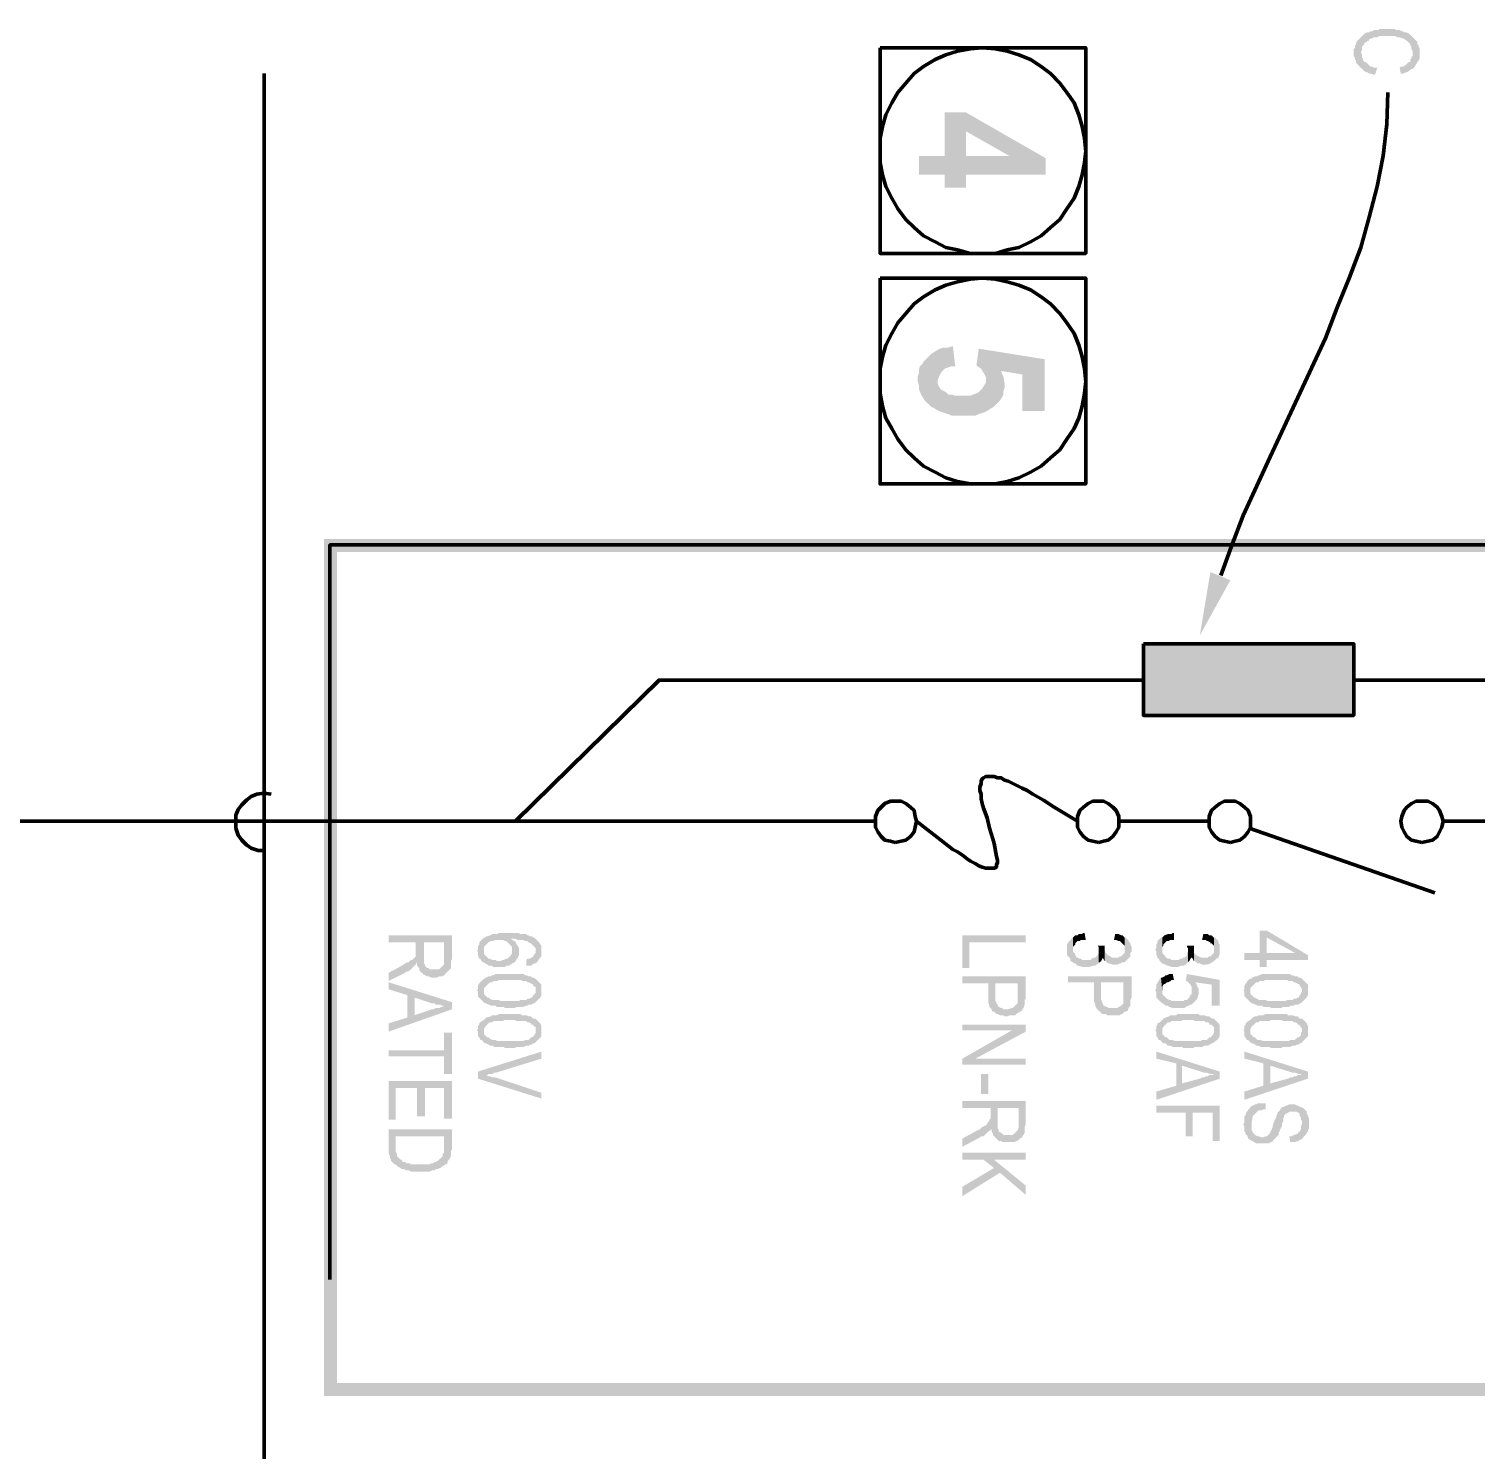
# Model space of a CAD drawing. Header units: inches. Extents: x -186 to 186, y -282 to 282.
# Drawn here: x -3.85 to 41.74, y -74.37 to -29.59 of the extents above; entities that cross this region are included whole.
import ezdxf

# ---------------------------------------------------------------- set-up
doc = ezdxf.new("R2010")
doc.units = ezdxf.units.IN
doc.header["$MEASUREMENT"] = 0
doc.layers.add('H', color=7, linetype='CONTINUOUS', lineweight=100)
doc.layers.add('P', color=250, linetype='CONTINUOUS', lineweight=100)

msp = doc.modelspace()

# ---------------------------------------------------------------- hatches: boundary and pattern name
at = {"layer": 'H', "linetype": 'Continuous'}
for points in [[(39.741, -29.852), (39.704, -29.815), (39.667, -29.778), (39.63, -29.741), (39.556, -29.704), (39.519, -29.704), (39.481, -29.704), (39.444, -29.667), (39.407, -29.667), (39.333, -29.63), (39.296, -29.63), (39.222, -29.63), (39.185, -29.593), (39.148, -29.593), (39.074, -29.593), (38.852, -29.593), (38.778, -29.593), (38.704, -29.593), (38.667, -29.63), (38.63, -29.63), (38.556, -29.63), (38.519, -29.63), (38.481, -29.667), (38.407, -29.667), (38.37, -29.704), (38.296, -29.704), (38.222, -29.741), (38.185, -29.778), (38.148, -29.815), (38.111, -29.852), (38.074, -29.889), (38.037, -29.926), (38, -29.963), (37.963, -30.037), (37.963, -30.074), (37.926, -30.111), (37.926, -30.185), (37.889, -30.222), (37.889, -30.296), (37.889, -30.333), (37.889, -30.37), (37.889, -30.444), (37.926, -30.519), (37.926, -30.556), (37.963, -30.593), (37.963, -30.667), (38, -30.704), (38.037, -30.741), (38.074, -30.778), (38.074, -30.815), (38.111, -30.815), (38.111, -30.333), (38.148, -30.259), (38.148, -30.222), (38.148, -30.148), (38.185, -30.111), (38.222, -30.074), (38.222, -30.037), (38.296, -30), (38.333, -29.963), (38.37, -29.963), (38.37, -29.926), (38.444, -29.889), (38.481, -29.889), (38.519, -29.852), (38.556, -29.852), (38.63, -29.852), (38.704, -29.815), (38.741, -29.815), (38.815, -29.815), (39.074, -29.815), (39.148, -29.815), (39.185, -29.815), (39.259, -29.852), (39.296, -29.852), (39.333, -29.852), (39.407, -29.889), (39.444, -29.889), (39.556, -29.963), (39.593, -30), (39.63, -30.037), (39.667, -30.074), (39.667, -30.111), (39.704, -30.148), (39.704, -30.185), (39.704, -30.222), (39.741, -30.296), (39.741, -30.37)], [(39.963, -30.37), (39.963, -30.296), (39.963, -30.222), (39.926, -30.111), (39.889, -30.074), (39.889, -30), (39.852, -29.963), (39.815, -29.926), (39.778, -29.889), (39.741, -29.852), (39.741, -30.37), (39.741, -30.444), (39.704, -30.481), (39.704, -30.519), (39.667, -30.556), (39.667, -30.63), (39.63, -30.63), (39.593, -30.667), (39.556, -30.704), (39.444, -30.778), (39.37, -30.778), (39.333, -30.815), (39.37, -31), (39.444, -31), (39.519, -30.963), (39.556, -30.963), (39.667, -30.889), (39.704, -30.852), (39.741, -30.852), (39.778, -30.815), (39.815, -30.778), (39.852, -30.704), (39.889, -30.667), (39.889, -30.63), (39.926, -30.593), (39.963, -30.519), (39.963, -30.481), (39.963, -30.444)], [(38.63, -30.815), (38.593, -30.815), (38.519, -30.815), (38.481, -30.778), (38.407, -30.778), (38.37, -30.741), (38.333, -30.704), (38.296, -30.667), (38.259, -30.63), (38.222, -30.63), (38.185, -30.593), (38.185, -30.556), (38.148, -30.481), (38.148, -30.444), (38.148, -30.407), (38.111, -30.333), (38.111, -30.815), (38.148, -30.852), (38.185, -30.889), (38.222, -30.926), (38.296, -30.963), (38.333, -30.963), (38.37, -31), (38.444, -31), (38.519, -31.037), (38.556, -31.037)], [(28.185, -34.185), (28.185, -33.667), (25.667, -32.222), (25, -32.222), (25, -33.593), (24.185, -33.593), (24.185, -34.185), (25, -34.185), (25, -34.593), (25.667, -34.593), (25.667, -32.815), (27.037, -33.593)], [(28.185, -34.185), (27.037, -33.593), (25.667, -33.593), (25.667, -32.815), (25.667, -34.185)], [(25.333, -40.222), (25.259, -39.593), (25.222, -39.593), (25.111, -39.63), (24.963, -39.63), (24.852, -39.667), (24.778, -39.704), (24.778, -40.667), (24.815, -40.556), (24.852, -40.481), (24.926, -40.37), (25, -40.296), (25.111, -40.259), (25.222, -40.222)], [(26.333, -41.63), (26.296, -40.667), (26.296, -40.741), (26.222, -40.852), (26.185, -40.926), (26.111, -41), (26.074, -41.037), (26, -41.074), (25.889, -41.111), (25.815, -41.148), (25.667, -41.148), (25.481, -41.148), (25.333, -41.148), (25.222, -41.111), (25.111, -41.111), (25.037, -41.037), (24.963, -41), (24.889, -40.963), (24.815, -40.852), (24.778, -40.778), (24.778, -40.667), (24.778, -39.704), (24.667, -39.778), (24.593, -39.815), (24.519, -39.889), (24.444, -39.963), (24.407, -40), (24.333, -40.074), (24.296, -40.148), (24.222, -40.222), (24.185, -40.333), (24.185, -40.444), (24.148, -40.556), (24.148, -40.704), (24.185, -40.815), (24.185, -40.926), (24.222, -41.037), (24.259, -41.111), (24.296, -41.185), (24.37, -41.296), (24.444, -41.37), (24.519, -41.444), (24.593, -41.519), (24.63, -41.519), (24.741, -41.593), (24.815, -41.63), (24.926, -41.667), (25.037, -41.704), (25.148, -41.741), (25.222, -41.778), (25.333, -41.778), (25.444, -41.778), (25.704, -41.778), (25.815, -41.778), (25.963, -41.778), (26.037, -41.741), (26.148, -41.704), (26.259, -41.667)], [(28.148, -41.63), (28.148, -40), (26.074, -39.667), (26, -40.185), (26.037, -40.222), (26.148, -40.296), (26.185, -40.37), (26.259, -40.481), (26.296, -40.556), (26.296, -40.667), (26.333, -41.63), (26.444, -41.556), (26.519, -41.519), (26.593, -41.444), (26.667, -41.37), (26.741, -41.296), (26.778, -40.37), (27.444, -40.481), (27.444, -41.63)], [(26.889, -40.815), (26.889, -40.778), (26.852, -40.556), (26.815, -40.481), (26.778, -40.37), (26.741, -41.296), (26.815, -41.185), (26.852, -41.111), (26.852, -41), (26.889, -40.889)], [(5.444, -72.667), (5.852, -72.259), (5.444, -45.667)], [(5.852, -72.259), (5.444, -45.667), (5.852, -46.074)], [(5.444, -45.667), (5.852, -46.074), (53.407, -45.667)], [(5.852, -46.074), (53.407, -45.667), (53, -46.074)], [(34, -46.963), (33.037, -48.704), (33.37, -46.704)], [(37.889, -48.963), (31.259, -48.963), (31.259, -51.222)], [(37.889, -48.963), (37.889, -51.222), (31.259, -51.222)], [(9.481, -58.889), (9.481, -58.148), (7.481, -58.148), (7.481, -58.37), (8.333, -58.37), (8.333, -58.63), (8.37, -59), (8.37, -59.037), (8.37, -59.074), (8.407, -59.148), (8.444, -59.185), (8.444, -59.222), (8.481, -59.296), (8.519, -59.333), (8.556, -59.333), (8.556, -59.37), (8.593, -58.37), (9.222, -58.37), (9.222, -58.889), (9.259, -59.37), (9.296, -59.333), (9.333, -59.296), (9.37, -59.259), (9.407, -59.222), (9.444, -59.185), (9.444, -59.148), (9.444, -59.074), (9.444, -58.963)], [(11.37, -59.037), (11.37, -58.63), (11.37, -58.667), (11.37, -58.704), (11.333, -58.778), (11.296, -58.815), (11.259, -58.852), (11.222, -58.889), (11.185, -58.889), (11.111, -58.926), (11.074, -58.926), (11, -58.963), (10.889, -58.963), (10.852, -58.926), (10.778, -58.926), (10.741, -58.926), (10.667, -58.889), (10.63, -58.889), (10.556, -58.815), (10.519, -58.778), (10.481, -58.741), (10.481, -58.704), (10.481, -58.63), (10.444, -58.259), (10.407, -58.296), (10.37, -58.333), (10.333, -58.37), (10.333, -58.444), (10.296, -58.481), (10.296, -58.519), (10.296, -58.593), (10.259, -58.63), (10.296, -58.667), (10.296, -58.741), (10.296, -58.778), (10.333, -58.889), (10.37, -58.889), (10.407, -58.963), (10.444, -59), (10.481, -59), (10.519, -59.037), (10.593, -59.074), (10.63, -59.111), (10.741, -59.111), (10.778, -59.148), (10.852, -59.148), (11.111, -59.148), (11.148, -59.148), (11.185, -59.111), (11.259, -59.111), (11.296, -59.074), (11.333, -59.074)], [(11.593, -58.667), (11.593, -58.593), (11.593, -58.556), (11.519, -58.444), (11.481, -58.37), (11.444, -58.333), (11.37, -58.296), (11.333, -58.259), (11.333, -58.074), (11.111, -58.074), (11.037, -58.074), (10.963, -58.074), (10.889, -58.111), (10.852, -58.111), (10.778, -58.111), (10.741, -58.111), (10.704, -58.148), (10.667, -58.148), (10.593, -58.185), (10.556, -58.185), (10.519, -58.222), (10.481, -58.222), (10.444, -58.259), (10.481, -58.63), (10.481, -58.556), (10.481, -58.519), (10.519, -58.481), (10.593, -58.407), (10.63, -58.37), (10.704, -58.333), (10.778, -58.333), (10.815, -58.296), (10.889, -58.296), (10.963, -58.296), (11.037, -58.296), (11.074, -58.296), (11.148, -58.333), (11.185, -58.333), (11.222, -58.37), (11.259, -58.407), (11.333, -58.481), (11.37, -58.519), (11.37, -58.63), (11.37, -59.037), (11.444, -59), (11.481, -58.963), (11.519, -58.889), (11.556, -58.852), (11.556, -58.815), (11.593, -58.778), (11.593, -58.704)], [(12.111, -58.259), (12.074, -58.222), (12.037, -58.222), (12, -58.185), (11.963, -58.185), (11.926, -58.185), (11.889, -58.148), (11.852, -58.148), (11.815, -58.111), (11.741, -58.111), (11.704, -58.111), (11.63, -58.111), (11.556, -58.074), (11.444, -58.074), (11.37, -58.074), (11.333, -58.074), (11.333, -58.259), (11.481, -58.259), (11.556, -58.296), (11.63, -58.296), (11.667, -58.296), (11.704, -58.296), (11.778, -58.333), (11.815, -58.333), (11.852, -58.333), (11.889, -58.37), (11.963, -58.407), (12, -58.444), (12.037, -58.481), (12.074, -58.519), (12.111, -58.556), (12.111, -58.593), (12.111, -58.63)], [(12.296, -58.667), (12.296, -58.556), (12.296, -58.519), (12.296, -58.481), (12.259, -58.444), (12.222, -58.37), (12.185, -58.333), (12.148, -58.296), (12.111, -58.259), (12.111, -58.63), (12.111, -58.704), (12.074, -58.741), (12.037, -58.815), (12, -58.852), (11.963, -58.852), (11.926, -58.889), (11.852, -58.889), (11.815, -58.926), (11.815, -59.111), (11.852, -59.111), (11.889, -59.111), (11.963, -59.111), (12, -59.074), (12.074, -59.037), (12.111, -59.037), (12.148, -59), (12.185, -58.963), (12.222, -58.889), (12.259, -58.852), (12.296, -58.815), (12.296, -58.704)], [(27.556, -58.37), (27.556, -58.148), (25.556, -58.148), (25.556, -59.185), (25.778, -59.185), (25.778, -58.37)], [(29.852, -59), (29.852, -58.63), (29.852, -58.667), (29.852, -58.704), (29.815, -58.778), (29.778, -58.815), (29.741, -58.852), (29.704, -58.852), (29.63, -58.889), (29.593, -58.926), (29.519, -58.926), (29.407, -58.926), (29.333, -58.926), (29.296, -58.889), (29.259, -58.889), (29.185, -58.852), (29.148, -58.852), (29.148, -58.815), (29.111, -58.778), (29.111, -58.741), (29.074, -58.704), (29.037, -58.667), (29.037, -58.593), (29.037, -58.222), (29, -58.222), (29, -58.259), (28.963, -58.296), (28.926, -58.333), (28.889, -58.37), (28.852, -58.444), (28.852, -58.481), (28.852, -58.556), (28.852, -58.593), (28.852, -58.667), (28.852, -58.704), (28.852, -58.778), (28.889, -58.815), (28.926, -58.852), (28.963, -58.889), (28.963, -58.963), (29.037, -59), (29.074, -59.037), (29.111, -59.037), (29.148, -59.074), (29.185, -59.111), (29.222, -59.111), (29.333, -59.148), (29.556, -59.148), (29.667, -59.111), (29.704, -59.111), (29.741, -59.111), (29.778, -59.074), (29.852, -59.037)], [(29.444, -58.296), (29.407, -58.074), (29.37, -58.074), (29.333, -58.111), (29.296, -58.111), (29.222, -58.111), (29.185, -58.148), (29.111, -58.148), (29.074, -58.185), (29.037, -58.222), (29.037, -58.593), (29.037, -58.519), (29.074, -58.481), (29.111, -58.444), (29.111, -58.407), (29.148, -58.37), (29.185, -58.333), (29.259, -58.333), (29.296, -58.296), (29.37, -58.296)], [(30.889, -58.593), (30.889, -58.519), (30.852, -58.444), (30.852, -58.407), (30.815, -58.37), (30.778, -58.296), (30.741, -58.259), (30.704, -58.222), (30.667, -58.222), (30.667, -58.667), (30.667, -58.704), (30.63, -58.741), (30.593, -58.778), (30.556, -58.815), (30.519, -58.815), (30.481, -58.852), (30.444, -58.852), (30.37, -58.852), (30.333, -58.852), (30.259, -58.852), (30.222, -58.815), (30.148, -58.778), (30.111, -58.741), (30.074, -58.704), (30.037, -58.593), (30.037, -58.519), (30.037, -58.963), (30.074, -58.963), (30.111, -59), (30.148, -59.037), (30.185, -59.037), (30.296, -59.074), (30.444, -59.074), (30.519, -59.037), (30.556, -59.037), (30.593, -59), (30.667, -59), (30.704, -58.963), (30.741, -58.926), (30.778, -58.889), (30.815, -58.852), (30.852, -58.815), (30.852, -58.741), (30.852, -58.704), (30.889, -58.667)], [(30.667, -58.222), (30.593, -58.148), (30.556, -58.148), (30.481, -58.111), (30.444, -58.111), (30.37, -58.111), (30.333, -58.296), (30.407, -58.296), (30.481, -58.333), (30.519, -58.333), (30.556, -58.37), (30.593, -58.407), (30.63, -58.444), (30.667, -58.481), (30.667, -58.556), (30.667, -58.593)], [(32.667, -59), (32.667, -58.63), (32.667, -58.667), (32.63, -58.704), (32.63, -58.778), (32.593, -58.815), (32.556, -58.852), (32.519, -58.852), (32.481, -58.889), (32.444, -58.889), (32.37, -58.926), (32.333, -58.926), (32.222, -58.926), (32.148, -58.926), (32.111, -58.889), (32.037, -58.889), (32, -58.852), (31.963, -58.852), (31.963, -58.815), (31.926, -58.778), (31.889, -58.741), (31.852, -58.704), (31.852, -58.667), (31.852, -58.593), (31.852, -58.222), (31.815, -58.222), (31.741, -58.296), (31.704, -58.333), (31.704, -58.37), (31.667, -58.444), (31.667, -58.481), (31.667, -58.556), (31.63, -58.593), (31.667, -58.667), (31.667, -58.704), (31.667, -58.778), (31.704, -58.815), (31.704, -58.852), (31.741, -58.889), (31.778, -58.963), (31.815, -59), (31.852, -59.037), (31.963, -59.074), (32, -59.111), (32.037, -59.111), (32.148, -59.148), (32.333, -59.148), (32.444, -59.111), (32.519, -59.111), (32.593, -59.074), (32.63, -59.037)], [(32.222, -58.296), (32.222, -58.074), (32.185, -58.074), (32.148, -58.111), (32.074, -58.111), (32.037, -58.111), (31.926, -58.148), (31.852, -58.222), (31.852, -58.593), (31.852, -58.519), (31.889, -58.481), (31.889, -58.444), (31.926, -58.407), (31.963, -58.37), (32, -58.333), (32.037, -58.333), (32.111, -58.296), (32.185, -58.296)], [(33.667, -58.593), (33.667, -58.519), (33.667, -58.444), (33.63, -58.407), (33.63, -58.37), (33.593, -58.296), (33.556, -58.259), (33.519, -58.222), (33.481, -58.222), (33.481, -58.667), (33.481, -58.704), (33.444, -58.741), (33.407, -58.778), (33.37, -58.815), (33.333, -58.815), (33.296, -58.852), (33.222, -58.852), (33.185, -58.852), (33.111, -58.852), (33.074, -58.852), (33, -58.815), (32.926, -58.778), (32.889, -58.741), (32.852, -58.704), (32.852, -58.593), (32.852, -58.519), (32.852, -58.963), (32.889, -58.963), (32.926, -59), (32.963, -59.037), (33, -59.037), (33.037, -59.037), (33.111, -59.074), (33.259, -59.074), (33.37, -59.037), (33.407, -59), (33.444, -59), (33.481, -58.963), (33.519, -58.926), (33.556, -58.889), (33.63, -58.852), (33.63, -58.815), (33.667, -58.741), (33.667, -58.704), (33.667, -58.667)], [(33.481, -58.222), (33.444, -58.185), (33.407, -58.148), (33.333, -58.148), (33.296, -58.111), (33.148, -58.111), (33.111, -58.296), (33.148, -58.296), (33.222, -58.296), (33.259, -58.333), (33.296, -58.333), (33.37, -58.37), (33.37, -58.407), (33.407, -58.407), (33.444, -58.444), (33.481, -58.481), (33.481, -58.556), (33.481, -58.593)], [(36.444, -58.926), (36.444, -58.778), (35.148, -58), (34.926, -58), (34.926, -58.704), (34.444, -58.704), (34.444, -58.926), (34.926, -58.926), (34.926, -59.148), (35.148, -59.148), (35.148, -58.222), (36.037, -58.704)], [(36.444, -58.926), (36.037, -58.704), (35.148, -58.704), (35.148, -58.222), (35.148, -58.926)], [(8.37, -59), (8.333, -58.63), (8.333, -58.704), (8.333, -58.778), (8.333, -58.815), (8.296, -58.852), (8.259, -58.889), (8.222, -58.926), (8.185, -58.926), (8.148, -58.963), (8.111, -59), (8.074, -59), (8, -59.037), (7.889, -59.111), (7.481, -59.333), (7.481, -59.593), (8, -59.333), (8.037, -59.296), (8.074, -59.296), (8.148, -59.259), (8.185, -59.222), (8.222, -59.185), (8.259, -59.148), (8.333, -59.074)], [(9.259, -59.37), (9.222, -58.889), (9.222, -58.963), (9.222, -59.074), (9.185, -59.111), (9.148, -59.148), (9.111, -59.185), (9.074, -59.222), (9.037, -59.222), (8.963, -59.222), (8.815, -59.222), (8.778, -59.222), (8.741, -59.185), (8.704, -59.185), (8.667, -59.148), (8.63, -59.111), (8.63, -59.074), (8.593, -59.037), (8.593, -58.963), (8.593, -58.37), (8.556, -59.37), (8.63, -59.407), (8.704, -59.444), (8.741, -59.444), (8.815, -59.481), (9, -59.481), (9.074, -59.444), (9.111, -59.444), (9.185, -59.444), (9.222, -59.407)], [(30.037, -58.481), (29.815, -58.481), (29.852, -58.519), (29.852, -58.556), (29.852, -58.63), (29.852, -59), (29.889, -59), (29.926, -58.963), (29.963, -58.889), (29.963, -58.852), (30, -58.889), (30.037, -58.963), (30.037, -58.519)], [(32.852, -58.481), (32.63, -58.481), (32.63, -58.519), (32.667, -58.556), (32.667, -58.63), (32.667, -59), (32.704, -58.963), (32.741, -58.889), (32.778, -58.852), (32.815, -58.889), (32.852, -58.963), (32.852, -58.519)], [(9.481, -60.481), (9.481, -60.259), (7.481, -59.63), (7.481, -59.852), (8.074, -60.037), (8.074, -60.741), (8.296, -60.111), (8.852, -60.296), (8.926, -60.296), (8.963, -60.333), (9.037, -60.333), (9.111, -60.333), (9.148, -60.37), (9.185, -60.37), (9.259, -60.37)], [(12.111, -60.259), (12.111, -59.889), (12.111, -59.926), (12.111, -59.963), (12.074, -60), (12.037, -60.037), (12, -60.111), (11.963, -60.111), (11.926, -60.148), (11.889, -60.148), (11.852, -60.148), (11.815, -60.185), (11.741, -60.185), (11.704, -60.185), (11.63, -60.185), (11.593, -60.222), (11, -60.222), (10.963, -60.185), (10.889, -60.185), (10.852, -60.185), (10.778, -60.185), (10.741, -60.185), (10.667, -60.148), (10.63, -60.111), (10.593, -60.111), (10.556, -60.074), (10.519, -60.037), (10.481, -60), (10.481, -59.963), (10.481, -59.889), (10.481, -59.519), (10.444, -59.556), (10.37, -59.63), (10.333, -59.667), (10.296, -59.741), (10.296, -59.778), (10.296, -59.852), (10.259, -59.889), (10.296, -59.926), (10.296, -59.963), (10.296, -60.037), (10.296, -60.074), (10.333, -60.111), (10.37, -60.148), (10.407, -60.185), (10.444, -60.222), (10.481, -60.259), (10.519, -60.296), (10.556, -60.296), (10.63, -60.333), (10.667, -60.333), (10.704, -60.37), (10.741, -60.37), (10.815, -60.37), (10.852, -60.37), (10.889, -60.407), (10.963, -60.407), (11.111, -60.407), (11.148, -60.444), (11.444, -60.444), (11.519, -60.407), (11.556, -60.407), (11.63, -60.407), (11.704, -60.407), (11.815, -60.37), (11.852, -60.37), (11.889, -60.333), (11.963, -60.333), (12, -60.333), (12.037, -60.296), (12.074, -60.296)], [(12.296, -59.889), (12.296, -59.815), (12.296, -59.778), (12.296, -59.704), (12.259, -59.667), (12.222, -59.63), (12.185, -59.593), (12.148, -59.556), (12.111, -59.519), (12.037, -59.481), (12, -59.481), (11.963, -59.444), (11.926, -59.444), (11.889, -59.444), (11.815, -59.407), (11.778, -59.407), (11.741, -59.37), (11.667, -59.37), (11.63, -59.37), (11.556, -59.37), (11.481, -59.37), (11.111, -59.37), (11.037, -59.37), (10.963, -59.37), (10.889, -59.37), (10.852, -59.37), (10.778, -59.407), (10.741, -59.407), (10.704, -59.444), (10.63, -59.444), (10.556, -59.481), (10.519, -59.481), (10.519, -59.519), (10.481, -59.519), (10.481, -59.889), (10.481, -59.852), (10.481, -59.815), (10.519, -59.778), (10.556, -59.741), (10.593, -59.704), (10.63, -59.667), (10.667, -59.63), (10.704, -59.63), (10.741, -59.63), (10.778, -59.593), (10.852, -59.593), (10.889, -59.593), (10.963, -59.556), (11.074, -59.556), (11.148, -59.556), (11.444, -59.556), (11.519, -59.556), (11.63, -59.556), (11.704, -59.593), (11.741, -59.593), (11.815, -59.593), (11.852, -59.63), (11.889, -59.63), (11.963, -59.667), (12.037, -59.704), (12.037, -59.741), (12.111, -59.778), (12.111, -59.852), (12.111, -59.889), (12.111, -60.259), (12.148, -60.222), (12.185, -60.185), (12.222, -60.148), (12.259, -60.111), (12.296, -60.037), (12.296, -59.963)], [(27.556, -60.037), (27.556, -59.444), (25.556, -59.444), (25.556, -59.667), (26.37, -59.667), (26.37, -60.185), (26.37, -60.259), (26.407, -60.37), (26.407, -60.407), (26.444, -60.444), (26.481, -60.481), (26.481, -60.519), (26.519, -60.556), (26.556, -60.556), (26.593, -60.593), (26.593, -59.667), (27.296, -59.667), (27.296, -60.593), (27.333, -60.593), (27.37, -60.556), (27.444, -60.519), (27.444, -60.481), (27.481, -60.444), (27.519, -60.333), (27.519, -60.296), (27.519, -60.259), (27.519, -60.185), (27.556, -60.148)], [(27.296, -60.593), (27.296, -60.074), (27.296, -60.185), (27.296, -60.222), (27.296, -60.296), (27.259, -60.333), (27.222, -60.37), (27.148, -60.444), (27.111, -60.444), (27, -60.481), (26.852, -60.481), (26.815, -60.444), (26.778, -60.444), (26.704, -60.407), (26.667, -60.37), (26.667, -60.333), (26.63, -60.296), (26.63, -60.259), (26.593, -60.222), (26.593, -60.148), (26.593, -60.074), (26.593, -59.667), (26.593, -60.593), (26.63, -60.63), (26.667, -60.63), (26.741, -60.667), (26.778, -60.667), (26.852, -60.667), (26.889, -60.704), (27, -60.704), (27.037, -60.667), (27.111, -60.667), (27.185, -60.667), (27.222, -60.667), (27.259, -60.63)], [(30.889, -60.037), (30.889, -59.444), (28.889, -59.444), (28.889, -59.63), (29.704, -59.63), (29.704, -60.185), (29.704, -60.222), (29.741, -60.333), (29.741, -60.37), (29.778, -60.444), (29.815, -60.481), (29.815, -60.519), (29.852, -60.519), (29.889, -60.556), (29.926, -60.593), (29.926, -59.63), (30.63, -59.63), (30.63, -60.593), (30.667, -60.556), (30.704, -60.556), (30.778, -60.519), (30.778, -60.481), (30.815, -60.407), (30.852, -60.37), (30.852, -60.333), (30.852, -60.296), (30.852, -60.222), (30.852, -60.185), (30.889, -60.111)], [(30.63, -60.593), (30.63, -60.074), (30.63, -60.148), (30.63, -60.222), (30.63, -60.259), (30.63, -60.296), (30.593, -60.333), (30.556, -60.37), (30.481, -60.407), (30.444, -60.444), (30.407, -60.444), (30.333, -60.444), (30.185, -60.444), (30.148, -60.444), (30.111, -60.407), (30, -60.37), (30, -60.333), (29.963, -60.296), (29.963, -60.259), (29.926, -60.185), (29.926, -60.148), (29.926, -60.074), (29.926, -59.63), (29.926, -60.593), (29.963, -60.63), (30, -60.63), (30.074, -60.63), (30.111, -60.667), (30.185, -60.667), (30.222, -60.667), (30.333, -60.667), (30.37, -60.667), (30.444, -60.667), (30.519, -60.667), (30.556, -60.63), (30.593, -60.63)], [(32.778, -60.333), (32.778, -59.889), (32.778, -59.963), (32.778, -60), (32.741, -60.037), (32.704, -60.111), (32.667, -60.148), (32.63, -60.185), (32.556, -60.185), (32.519, -60.222), (32.481, -60.222), (32.222, -60.222), (32.148, -60.222), (32.111, -60.185), (32.074, -60.185), (32, -60.148), (31.963, -60.111), (31.926, -60.074), (31.852, -60), (31.852, -59.926), (31.852, -59.889), (31.815, -59.481), (31.778, -59.519), (31.741, -59.593), (31.704, -59.63), (31.704, -59.667), (31.667, -59.704), (31.667, -59.778), (31.667, -59.815), (31.63, -59.889), (31.667, -59.926), (31.667, -60), (31.667, -60.111), (31.741, -60.185), (31.778, -60.222), (31.815, -60.259), (31.852, -60.296), (31.889, -60.296), (31.926, -60.333), (31.963, -60.37), (32.037, -60.37), (32.074, -60.407), (32.185, -60.444), (32.222, -60.444), (32.444, -60.444), (32.481, -60.444), (32.556, -60.444), (32.593, -60.407), (32.667, -60.37), (32.704, -60.37), (32.741, -60.333)], [(32.222, -59.556), (32.185, -59.37), (32.111, -59.37), (32.074, -59.37), (32, -59.407), (31.963, -59.407), (31.926, -59.444), (31.852, -59.481), (31.815, -59.481), (31.852, -59.889), (31.852, -59.815), (31.852, -59.778), (31.889, -59.704), (31.963, -59.667), (32, -59.63), (32.037, -59.63), (32.111, -59.593), (32.148, -59.556)], [(33.667, -60.37), (33.667, -59.556), (32.63, -59.37), (32.593, -59.593), (32.63, -59.593), (32.667, -59.63), (32.704, -59.667), (32.741, -59.704), (32.778, -59.778), (32.778, -59.815), (32.778, -60.333), (32.815, -60.296), (32.852, -60.259), (32.889, -59.63), (33.407, -59.704), (33.407, -60.37)], [(33, -59.926), (33, -59.852), (33, -59.815), (32.963, -59.778), (32.926, -59.667), (32.889, -59.63), (32.852, -60.259), (32.889, -60.222), (32.926, -60.185), (32.963, -60.148), (32.963, -60.111), (33, -60)], [(36.259, -60.259), (36.259, -59.889), (36.259, -59.926), (36.222, -59.963), (36.222, -60), (36.185, -60.037), (36.148, -60.111), (36.111, -60.111), (36.074, -60.148), (36.037, -60.148), (36, -60.148), (35.963, -60.185), (35.889, -60.185), (35.852, -60.185), (35.778, -60.185), (35.741, -60.222), (35.148, -60.222), (35.111, -60.185), (35.037, -60.185), (35, -60.185), (34.926, -60.185), (34.889, -60.185), (34.852, -60.148), (34.815, -60.148), (34.778, -60.111), (34.741, -60.111), (34.704, -60.074), (34.667, -60.037), (34.63, -60), (34.63, -59.963), (34.63, -59.889), (34.63, -59.519), (34.556, -59.556), (34.519, -59.63), (34.481, -59.667), (34.444, -59.741), (34.444, -59.778), (34.444, -59.852), (34.407, -59.889), (34.444, -59.926), (34.444, -59.963), (34.444, -60.037), (34.444, -60.074), (34.481, -60.111), (34.519, -60.148), (34.556, -60.185), (34.593, -60.222), (34.63, -60.259), (34.667, -60.296), (34.704, -60.296), (34.778, -60.333), (34.815, -60.333), (34.852, -60.37), (34.889, -60.37), (34.963, -60.37), (35, -60.37), (35.037, -60.407), (35.111, -60.407), (35.222, -60.407), (35.296, -60.444), (35.593, -60.444), (35.667, -60.407), (35.704, -60.407), (35.778, -60.407), (35.852, -60.407), (35.889, -60.37), (35.963, -60.37), (36, -60.37), (36.037, -60.333), (36.111, -60.333), (36.148, -60.333), (36.185, -60.296), (36.222, -60.296)], [(36.444, -59.889), (36.444, -59.815), (36.444, -59.778), (36.444, -59.704), (36.407, -59.667), (36.37, -59.63), (36.333, -59.593), (36.296, -59.556), (36.259, -59.519), (36.185, -59.481), (36.148, -59.481), (36.111, -59.444), (36.074, -59.444), (36.037, -59.444), (35.963, -59.407), (35.926, -59.407), (35.889, -59.37), (35.815, -59.37), (35.778, -59.37), (35.704, -59.37), (35.63, -59.37), (35.222, -59.37), (35.185, -59.37), (35.111, -59.37), (35.037, -59.37), (35, -59.37), (34.926, -59.407), (34.889, -59.407), (34.852, -59.444), (34.815, -59.444), (34.778, -59.444), (34.704, -59.481), (34.667, -59.481), (34.667, -59.519), (34.63, -59.519), (34.63, -59.889), (34.63, -59.852), (34.63, -59.815), (34.667, -59.778), (34.704, -59.741), (34.741, -59.704), (34.778, -59.667), (34.815, -59.63), (34.852, -59.63), (34.889, -59.63), (34.926, -59.593), (35, -59.593), (35.037, -59.593), (35.111, -59.556), (35.222, -59.556), (35.296, -59.556), (35.593, -59.556), (35.667, -59.556), (35.778, -59.556), (35.852, -59.593), (35.889, -59.593), (35.963, -59.593), (36, -59.63), (36.037, -59.63), (36.111, -59.667), (36.185, -59.704), (36.185, -59.741), (36.222, -59.778), (36.259, -59.852), (36.259, -59.889), (36.259, -60.259), (36.296, -60.222), (36.333, -60.185), (36.37, -60.148), (36.407, -60.111), (36.444, -60.037), (36.444, -60), (36.444, -59.963)], [(9.481, -60.481), (9.259, -60.37), (9.222, -60.37), (9.185, -60.407), (9.148, -60.407), (9.074, -60.444), (9.037, -60.444), (8.963, -60.444), (8.889, -60.481), (8.852, -60.481), (8.296, -60.667), (8.296, -60.111), (8.074, -60.741), (7.481, -60.926), (7.481, -61.185)], [(12.296, -61.148), (12.296, -61.074), (12.296, -61.037), (12.296, -61), (12.259, -60.926), (12.222, -60.889), (12.185, -60.852), (12.148, -60.815), (12.111, -60.778), (12.037, -60.778), (12, -60.741), (11.963, -60.704), (11.926, -60.704), (11.889, -60.704), (11.815, -60.667), (11.778, -60.667), (11.741, -60.667), (11.667, -60.667), (11.63, -60.63), (11.556, -60.63), (11.481, -60.63), (11.111, -60.63), (11.037, -60.63), (10.963, -60.63), (10.889, -60.667), (10.852, -60.667), (10.778, -60.667), (10.741, -60.667), (10.704, -60.704), (10.556, -60.741), (10.519, -60.778), (10.481, -60.815), (10.481, -61.148), (10.481, -61.111), (10.519, -61.037), (10.556, -61), (10.593, -60.963), (10.63, -60.926), (10.667, -60.889), (10.704, -60.889), (10.741, -60.889), (10.778, -60.852), (10.852, -60.852), (10.889, -60.852), (10.963, -60.852), (11.074, -60.852), (11.148, -60.815), (11.444, -60.815), (11.519, -60.852), (11.63, -60.852), (11.704, -60.852), (11.741, -60.852), (11.815, -60.852), (11.852, -60.889), (11.889, -60.889), (11.963, -60.926), (11.963, -60.963), (12.037, -60.963), (12.037, -61), (12.111, -61.037), (12.111, -61.111), (12.111, -61.148), (12.111, -61.519), (12.148, -61.481), (12.222, -61.407), (12.259, -61.37), (12.296, -61.333), (12.296, -61.222)], [(33.667, -61.148), (33.667, -61.074), (33.667, -61.037), (33.667, -61), (33.63, -60.926), (33.593, -60.889), (33.556, -60.852), (33.519, -60.815), (33.481, -60.778), (33.444, -60.778), (33.37, -60.741), (33.333, -60.704), (33.296, -60.704), (33.259, -60.704), (33.185, -60.667), (33.148, -60.667), (33.111, -60.667), (33.037, -60.667), (33, -60.63), (32.926, -60.63), (32.852, -60.63), (32.481, -60.63), (32.407, -60.63), (32.333, -60.63), (32.296, -60.667), (32.222, -60.667), (32.148, -60.667), (32.111, -60.667), (32.074, -60.704), (31.963, -60.741), (31.889, -60.778), (31.852, -60.815), (31.852, -61.148), (31.852, -61.111), (31.889, -61.037), (31.926, -61), (31.963, -60.963), (32, -60.926), (32.037, -60.889), (32.074, -60.889), (32.111, -60.889), (32.148, -60.852), (32.222, -60.852), (32.259, -60.852), (32.333, -60.852), (32.444, -60.852), (32.519, -60.815), (32.815, -60.815), (32.889, -60.852), (33, -60.852), (33.074, -60.852), (33.111, -60.852), (33.185, -60.852), (33.222, -60.889), (33.259, -60.889), (33.296, -60.889), (33.333, -60.926), (33.333, -60.963), (33.407, -60.963), (33.444, -61), (33.481, -61.037), (33.481, -61.111), (33.481, -61.148), (33.481, -61.519), (33.63, -61.407), (33.63, -61.37), (33.667, -61.333), (33.667, -61.222)], [(36.444, -61.148), (36.444, -61.074), (36.444, -61.037), (36.444, -61), (36.407, -60.926), (36.37, -60.889), (36.333, -60.852), (36.296, -60.815), (36.259, -60.778), (36.185, -60.778), (36.148, -60.741), (36.111, -60.704), (36.074, -60.704), (36.037, -60.704), (35.963, -60.667), (35.926, -60.667), (35.889, -60.667), (35.815, -60.667), (35.778, -60.63), (35.704, -60.63), (35.63, -60.63), (35.222, -60.63), (35.185, -60.63), (35.111, -60.63), (35.037, -60.667), (35, -60.667), (34.926, -60.667), (34.889, -60.667), (34.852, -60.704), (34.815, -60.704), (34.778, -60.704), (34.704, -60.741), (34.667, -60.778), (34.63, -60.815), (34.63, -61.148), (34.63, -61.111), (34.667, -61.037), (34.704, -61), (34.741, -60.963), (34.778, -60.926), (34.815, -60.889), (34.852, -60.889), (34.889, -60.889), (34.926, -60.852), (35, -60.852), (35.037, -60.852), (35.111, -60.852), (35.222, -60.852), (35.296, -60.815), (35.593, -60.815), (35.667, -60.852), (35.778, -60.852), (35.852, -60.852), (35.889, -60.852), (35.963, -60.852), (36, -60.889), (36.037, -60.889), (36.111, -60.926), (36.111, -60.963), (36.185, -60.963), (36.185, -61), (36.222, -61.037), (36.259, -61.111), (36.259, -61.148), (36.259, -61.519), (36.296, -61.481), (36.37, -61.407), (36.407, -61.37), (36.444, -61.333), (36.444, -61.259), (36.444, -61.222)], [(12.111, -61.519), (12.111, -61.148), (12.111, -61.185), (12.111, -61.222), (12.074, -61.296), (12.037, -61.333), (12, -61.37), (11.963, -61.37), (11.926, -61.407), (11.889, -61.444), (11.852, -61.444), (11.815, -61.444), (11.704, -61.481), (11.63, -61.481), (11.593, -61.481), (11, -61.481), (10.963, -61.481), (10.889, -61.481), (10.852, -61.444), (10.778, -61.444), (10.741, -61.444), (10.667, -61.407), (10.63, -61.37), (10.593, -61.37), (10.556, -61.333), (10.519, -61.296), (10.481, -61.259), (10.481, -61.222), (10.481, -61.148), (10.481, -60.815), (10.37, -60.889), (10.333, -60.926), (10.333, -60.963), (10.296, -61), (10.296, -61.037), (10.296, -61.111), (10.259, -61.148), (10.296, -61.185), (10.296, -61.222), (10.296, -61.296), (10.296, -61.333), (10.333, -61.37), (10.37, -61.444), (10.407, -61.444), (10.481, -61.519), (10.519, -61.556), (10.556, -61.556), (10.63, -61.593), (10.667, -61.63), (10.704, -61.63), (10.741, -61.63), (10.815, -61.667), (10.852, -61.667), (10.889, -61.667), (10.963, -61.667), (11.111, -61.667), (11.148, -61.704), (11.444, -61.704), (11.519, -61.667), (11.556, -61.667), (11.63, -61.667), (11.704, -61.667), (11.741, -61.667), (11.815, -61.63), (11.852, -61.63), (11.889, -61.63), (11.963, -61.593), (12, -61.593), (12.037, -61.556), (12.074, -61.556)], [(27.556, -61.185), (27.556, -60.963), (25.556, -60.963), (25.556, -61.148), (27.111, -61.148)], [(33.481, -61.519), (33.481, -61.148), (33.481, -61.185), (33.481, -61.222), (33.444, -61.296), (33.407, -61.333), (33.37, -61.37), (33.333, -61.37), (33.296, -61.407), (33.259, -61.444), (33.222, -61.444), (33.185, -61.444), (33.111, -61.444), (33.074, -61.481), (33, -61.481), (32.963, -61.481), (32.37, -61.481), (32.333, -61.481), (32.259, -61.481), (32.148, -61.444), (32.111, -61.444), (32.074, -61.444), (32.037, -61.407), (32, -61.37), (31.963, -61.37), (31.926, -61.333), (31.889, -61.296), (31.852, -61.259), (31.852, -61.222), (31.852, -61.148), (31.852, -60.815), (31.815, -60.852), (31.778, -60.889), (31.704, -60.926), (31.704, -60.963), (31.667, -61), (31.667, -61.037), (31.667, -61.111), (31.63, -61.148), (31.667, -61.185), (31.667, -61.222), (31.667, -61.296), (31.667, -61.333), (31.704, -61.37), (31.741, -61.444), (31.778, -61.444), (31.815, -61.481), (31.852, -61.519), (31.889, -61.556), (31.963, -61.556), (32, -61.593), (32.037, -61.63), (32.074, -61.63), (32.111, -61.63), (32.185, -61.667), (32.222, -61.667), (32.296, -61.667), (32.333, -61.667), (32.481, -61.667), (32.519, -61.704), (32.815, -61.704), (32.889, -61.667), (32.963, -61.667), (33, -61.667), (33.074, -61.667), (33.111, -61.667), (33.185, -61.63), (33.222, -61.63), (33.296, -61.63), (33.333, -61.593), (33.37, -61.593), (33.407, -61.556), (33.444, -61.556)], [(36.259, -61.519), (36.259, -61.148), (36.259, -61.185), (36.222, -61.222), (36.222, -61.296), (36.185, -61.333), (36.148, -61.37), (36.111, -61.37), (36.074, -61.407), (36.037, -61.444), (36, -61.444), (35.963, -61.444), (35.889, -61.444), (35.852, -61.481), (35.778, -61.481), (35.741, -61.481), (35.148, -61.481), (35.111, -61.481), (35.037, -61.481), (34.926, -61.444), (34.889, -61.444), (34.852, -61.444), (34.815, -61.407), (34.778, -61.37), (34.741, -61.37), (34.704, -61.333), (34.667, -61.296), (34.63, -61.259), (34.63, -61.222), (34.63, -61.148), (34.63, -60.815), (34.519, -60.889), (34.481, -60.926), (34.481, -60.963), (34.444, -61), (34.444, -61.037), (34.444, -61.111), (34.407, -61.148), (34.444, -61.185), (34.444, -61.222), (34.444, -61.296), (34.444, -61.333), (34.481, -61.37), (34.519, -61.444), (34.556, -61.444), (34.593, -61.481), (34.63, -61.519), (34.667, -61.556), (34.704, -61.556), (34.778, -61.593), (34.815, -61.63), (34.852, -61.63), (34.889, -61.63), (34.963, -61.667), (35, -61.667), (35.037, -61.667), (35.111, -61.667), (35.222, -61.667), (35.296, -61.704), (35.593, -61.704), (35.667, -61.667), (35.704, -61.667), (35.778, -61.667), (35.852, -61.667), (35.889, -61.667), (35.963, -61.63), (36, -61.63), (36.037, -61.63), (36.111, -61.593), (36.148, -61.593), (36.185, -61.556), (36.222, -61.556)], [(9.481, -62.519), (9.481, -61.222), (9.222, -61.222), (9.222, -61.778), (7.481, -61.778), (7.481, -61.963), (9.222, -61.963), (9.222, -62.519)], [(27.556, -61.185), (27.111, -61.148), (25.556, -62.037), (25.963, -62.037)], [(12.296, -62.037), (12.296, -61.815), (10.296, -62.444), (10.519, -62.556), (10.593, -62.556), (10.63, -62.519), (10.704, -62.519), (10.741, -62.519), (10.815, -62.481), (10.852, -62.481)], [(33.667, -62.667), (33.667, -62.444), (31.667, -61.815), (31.667, -62.037), (32.296, -62.185), (32.296, -62.889), (32.481, -62.259), (33.074, -62.444), (33.185, -62.481), (33.259, -62.481), (33.37, -62.519), (33.407, -62.519), (33.481, -62.519)], [(36.444, -62.667), (36.444, -62.444), (34.444, -61.815), (34.444, -62.037), (35.037, -62.185), (35.037, -62.889), (35.259, -62.259), (35.852, -62.444), (35.963, -62.481), (36.037, -62.481), (36.148, -62.519), (36.185, -62.519), (36.222, -62.519)], [(12.296, -63.296), (12.296, -63.111), (10.852, -62.63), (10.815, -62.63), (10.741, -62.63), (10.704, -62.593), (10.63, -62.593), (10.556, -62.556), (10.519, -62.556), (10.296, -62.444), (10.296, -62.667)], [(27.556, -62.222), (27.556, -62.037), (25.963, -62.037), (25.556, -62.037), (25.556, -62.222)], [(33.667, -62.667), (33.481, -62.519), (33.444, -62.556), (33.37, -62.556), (33.333, -62.556), (33.296, -62.593), (33.222, -62.593), (33.185, -62.63), (33.111, -62.63), (33.037, -62.667), (32.481, -62.815), (32.481, -62.259), (32.296, -62.889), (31.667, -63.074), (31.667, -63.333)], [(36.444, -62.667), (36.222, -62.519), (36.222, -62.556), (36.148, -62.556), (36.111, -62.556), (36.074, -62.593), (36, -62.593), (35.963, -62.63), (35.889, -62.63), (35.815, -62.667), (35.259, -62.815), (35.259, -62.259), (35.037, -62.889), (34.444, -63.074), (34.444, -63.333)], [(9.481, -63.926), (9.481, -62.741), (7.481, -62.741), (7.481, -63.963), (7.704, -63.963), (7.704, -62.963), (8.37, -62.963), (8.37, -63.852), (8.63, -63.852), (8.63, -62.963), (9.222, -62.963), (9.222, -63.926)], [(26.148, -63.148), (26.37, -63.148), (26.37, -62.519), (26.148, -62.519)], [(27.556, -64.111), (27.556, -63.37), (25.556, -63.37), (25.556, -63.593), (26.444, -63.593), (26.444, -63.852), (26.444, -64.222), (26.481, -64.296), (26.481, -64.333), (26.519, -64.407), (26.519, -64.444), (26.556, -64.481), (26.593, -64.519), (26.63, -64.556), (26.667, -63.593), (27.333, -63.593), (27.333, -64.111), (27.333, -64.593), (27.37, -64.556), (27.444, -64.519), (27.444, -64.481), (27.481, -64.444), (27.519, -64.37), (27.519, -64.333), (27.519, -64.296), (27.519, -64.185)], [(27.333, -64.593), (27.333, -64.111), (27.333, -64.185), (27.296, -64.296), (27.259, -64.333), (27.222, -64.37), (27.148, -64.444), (27.111, -64.444), (27.037, -64.444), (26.889, -64.444), (26.852, -64.444), (26.815, -64.407), (26.778, -64.37), (26.704, -64.333), (26.704, -64.296), (26.667, -64.222), (26.667, -64.185), (26.667, -63.593), (26.63, -64.556), (26.704, -64.63), (26.778, -64.63), (26.815, -64.667), (26.889, -64.667), (27.111, -64.667), (27.148, -64.667), (27.185, -64.667), (27.259, -64.63), (27.296, -64.63)], [(33.667, -64.63), (33.667, -63.519), (31.667, -63.519), (31.667, -63.741), (32.593, -63.741), (32.593, -64.481), (32.815, -64.481), (32.815, -63.741), (33.444, -63.741), (33.444, -64.63)], [(36.481, -64.074), (36.481, -63.963), (36.481, -63.926), (36.444, -63.852), (36.444, -63.815), (36.407, -63.778), (36.407, -63.704), (36.37, -63.667), (36.333, -63.63), (36.296, -63.593), (36.222, -63.556), (36.185, -63.556), (36.148, -63.519), (36.111, -63.519), (36.037, -63.481), (36, -63.481), (35.926, -63.481), (35.889, -63.481), (35.852, -63.481), (35.778, -63.519), (35.741, -63.519), (35.704, -63.556), (35.667, -63.556), (35.63, -63.556), (35.556, -63.667), (35.519, -63.704), (35.481, -63.741), (35.481, -63.778), (35.444, -63.852), (35.444, -63.889), (35.407, -63.963), (35.37, -64.037), (35.333, -64.148), (35.333, -64.185), (35.296, -64.259), (35.296, -64.296), (35.259, -64.333), (35.259, -64.37), (35.185, -64.444), (35.148, -64.481), (35.111, -64.481), (35.037, -64.519), (35, -64.519), (34.889, -64.481), (34.852, -64.481), (34.778, -64.444), (34.741, -64.407), (34.704, -64.37), (34.704, -64.333), (34.667, -64.296), (34.667, -64.222), (34.667, -64.185), (34.667, -64.111), (34.63, -63.556), (34.593, -63.63), (34.556, -63.63), (34.556, -63.667), (34.519, -63.704), (34.481, -63.778), (34.481, -63.815), (34.444, -63.852), (34.444, -63.926), (34.444, -63.963), (34.444, -64.037), (34.407, -64.111), (34.444, -64.185), (34.444, -64.222), (34.444, -64.296), (34.444, -64.333), (34.481, -64.37), (34.481, -64.444), (34.519, -64.444), (34.556, -64.519), (34.556, -64.556), (34.63, -64.593), (34.667, -64.63), (34.704, -64.63), (34.741, -64.667), (34.815, -64.704), (34.889, -64.704), (35.111, -64.704), (35.185, -64.704), (35.222, -64.704), (35.259, -64.667), (35.333, -64.667), (35.333, -64.63), (35.37, -64.593), (35.407, -64.556), (35.444, -64.519), (35.481, -64.481), (35.519, -64.444), (35.519, -64.407), (35.519, -64.37), (35.556, -64.333), (35.556, -64.296), (35.593, -64.222), (35.63, -64.148), (35.63, -64.074), (35.667, -64), (35.667, -63.926), (35.704, -63.852), (35.704, -63.815), (35.741, -63.778), (35.815, -63.741), (35.852, -63.704), (35.889, -63.704), (36, -63.704), (36.037, -63.704), (36.074, -63.704), (36.148, -63.741), (36.185, -63.778), (36.185, -63.815), (36.185, -63.852), (36.222, -63.889), (36.222, -63.963), (36.259, -64), (36.259, -64.074), (36.259, -64.556), (36.296, -64.519), (36.333, -64.481), (36.37, -64.444), (36.407, -64.37), (36.444, -64.333), (36.444, -64.296), (36.481, -64.222), (36.481, -64.185), (36.481, -64.111)], [(35.111, -63.63), (35.111, -63.444), (34.963, -63.444), (34.852, -63.444), (34.815, -63.481), (34.778, -63.481), (34.704, -63.519), (34.63, -63.556), (34.667, -64.111), (34.667, -64.074), (34.704, -63.852), (34.741, -63.815), (34.778, -63.778), (34.815, -63.741), (34.852, -63.704), (34.889, -63.667), (34.963, -63.667), (35, -63.667), (35.037, -63.63)], [(9.481, -64.815), (9.481, -64.259), (7.481, -64.259), (7.481, -64.963), (7.481, -65), (7.519, -65.111), (7.519, -65.148), (7.556, -65.222), (7.556, -65.259), (7.593, -65.296), (7.63, -65.333), (7.667, -65.37), (7.704, -65.37), (7.704, -64.481), (9.222, -64.481), (9.222, -64.815), (9.259, -65.37), (9.296, -65.37), (9.333, -65.333), (9.333, -65.296), (9.37, -65.222), (9.407, -65.185), (9.444, -65.111), (9.444, -65.037), (9.444, -65), (9.444, -64.963), (9.481, -64.889)], [(26.444, -64.222), (26.444, -63.852), (26.444, -63.926), (26.407, -63.963), (26.407, -64), (26.37, -64.037), (26.296, -64.148), (26.259, -64.148), (26.222, -64.185), (26.185, -64.185), (26.148, -64.222), (26.111, -64.259), (26.037, -64.296), (25.963, -64.333), (25.556, -64.556), (25.556, -64.815), (26.111, -64.519), (26.148, -64.481), (26.222, -64.481), (26.259, -64.444), (26.296, -64.407), (26.333, -64.37), (26.37, -64.333), (26.444, -64.296)], [(36.259, -64.556), (36.259, -64.074), (36.259, -64.111), (36.222, -64.148), (36.222, -64.222), (36.222, -64.259), (36.185, -64.333), (36.148, -64.333), (36.148, -64.37), (36.111, -64.407), (36, -64.444), (35.926, -64.481), (35.852, -64.481), (35.889, -64.667), (35.963, -64.667), (36, -64.667), (36.037, -64.667), (36.111, -64.63), (36.148, -64.63), (36.185, -64.593), (36.222, -64.593)], [(9.259, -65.37), (9.222, -64.815), (9.222, -64.889), (9.222, -64.963), (9.222, -65), (9.185, -65.037), (9.185, -65.111), (9.148, -65.148), (9.111, -65.185), (9.074, -65.222), (8.963, -65.296), (8.926, -65.296), (8.889, -65.333), (8.815, -65.333), (8.778, -65.37), (8.741, -65.37), (8.667, -65.37), (8.556, -65.37), (8.481, -65.37), (8.444, -65.37), (8.37, -65.37), (8.296, -65.37), (8.222, -65.37), (8.185, -65.37), (8.148, -65.333), (8.111, -65.333), (8.037, -65.333), (8, -65.296), (7.926, -65.296), (7.889, -65.222), (7.852, -65.222), (7.815, -65.185), (7.741, -65.111), (7.741, -65.037), (7.704, -64.963), (7.704, -64.481), (7.704, -65.37), (7.741, -65.407), (7.778, -65.444), (7.852, -65.481), (7.889, -65.519), (7.926, -65.519), (7.963, -65.519), (8.037, -65.556), (8.074, -65.556), (8.111, -65.556), (8.185, -65.593), (8.222, -65.593), (8.296, -65.593), (8.667, -65.593), (8.741, -65.593), (8.778, -65.593), (8.852, -65.556), (8.889, -65.556), (8.926, -65.556), (8.963, -65.519), (9, -65.519), (9.111, -65.481), (9.148, -65.444), (9.222, -65.407)], [(27.556, -65.222), (27.556, -65), (25.556, -65), (25.556, -65.222), (26.556, -65.222)], [(26.741, -65.63), (26.556, -65.481), (25.556, -66.074), (25.556, -66.37)], [(27.556, -66.333), (27.556, -66.037), (26.556, -65.222), (26.222, -65.222), (26.556, -65.481), (26.741, -65.63)], [(53.407, -72.667), (53, -72.259), (5.444, -72.667)], [(53, -72.259), (5.444, -72.667), (5.852, -72.259)]]:
    msp.add_hatch(color=0, dxfattribs=at).paths.add_polyline_path(points)

# ---------------------------------------------------------------- linework, layer by layer
at = {"layer": 'P', "color": 0, "linetype": 'Continuous'}
for points in [[(26.185, -36.667), (26.593, -36.667), (26.963, -36.556), (27.333, -36.481), (27.704, -36.296), (28.037, -36.111), (28.333, -35.852), (28.63, -35.593), (28.852, -35.259), (29.074, -34.926), (29.222, -34.556), (29.333, -34.185), (29.407, -33.815), (29.444, -33.444), (29.407, -33.037), (29.333, -32.667), (29.222, -32.296), (29.074, -31.926), (28.852, -31.593), (28.63, -31.296), (28.333, -31), (28.037, -30.778), (27.704, -30.556), (27.333, -30.407), (26.963, -30.296), (26.593, -30.222), (26.185, -30.185), (25.815, -30.222), (25.407, -30.296), (25.037, -30.407), (24.704, -30.556), (24.333, -30.778), (24.037, -31), (23.778, -31.296), (23.519, -31.593), (23.333, -31.926), (23.148, -32.296), (23.037, -32.667), (22.963, -33.037), (22.963, -33.444), (22.963, -33.815), (23.037, -34.185), (23.148, -34.556), (23.333, -34.926), (23.519, -35.259), (23.778, -35.593), (24.037, -35.852), (24.333, -36.111), (24.704, -36.296), (25.037, -36.481), (25.407, -36.556), (25.815, -36.667), (26.185, -36.667)], [(22.963, -30.185), (29.444, -30.185), (29.444, -36.667), (22.963, -36.667), (22.963, -30.185)], [(3.556, -31), (3.556, -83.63)], [(33.704, -46.815), (34.037, -45.889), (34.407, -44.926), (35.259, -43.074), (37, -39.333), (37.37, -38.37), (37.741, -37.444), (38.111, -36.481), (38.37, -35.519), (38.63, -34.556), (38.815, -33.593), (38.926, -32.593), (38.963, -31.593)], [(26.185, -43.926), (26.593, -43.926), (26.963, -43.852), (27.333, -43.741), (27.704, -43.556), (28.037, -43.37), (28.333, -43.111), (28.63, -42.852), (28.852, -42.519), (29.074, -42.185), (29.222, -41.852), (29.333, -41.481), (29.407, -41.074), (29.444, -40.704), (29.407, -40.296), (29.333, -39.926), (29.222, -39.556), (29.074, -39.185), (28.852, -38.852), (28.63, -38.556), (28.333, -38.259), (28.037, -38.037), (27.704, -37.815), (27.333, -37.667), (26.963, -37.556), (26.593, -37.481), (26.185, -37.444), (25.815, -37.481), (25.407, -37.556), (25.037, -37.667), (24.704, -37.815), (24.333, -38.037), (24.037, -38.259), (23.778, -38.556), (23.519, -38.852), (23.333, -39.185), (23.148, -39.556), (23.037, -39.926), (22.963, -40.296), (22.963, -40.704), (22.963, -41.074), (23.037, -41.481), (23.148, -41.852), (23.333, -42.185), (23.519, -42.519), (23.778, -42.852), (24.037, -43.111), (24.333, -43.37), (24.704, -43.556), (25.037, -43.741), (25.407, -43.852), (25.815, -43.926), (26.185, -43.926)], [(22.963, -37.444), (29.444, -37.444), (29.444, -43.926), (22.963, -43.926), (22.963, -37.444)], [(53.222, -45.852), (5.63, -45.852), (5.63, -69)], [(31.259, -48.963), (37.889, -48.963), (37.889, -51.222), (31.259, -51.222), (31.259, -48.963)], [(31.259, -50.111), (16, -50.111), (11.481, -54.556)], [(31.259, -50.111), (22.037, -50.111)], [(41.148, -50.111), (37.889, -50.111)], [(46.481, -50.111), (37.889, -50.111)], [(3.778, -53.704), (3.556, -53.667), (3.333, -53.704), (3.148, -53.778), (3, -53.889), (2.852, -54.037), (2.741, -54.185), (2.667, -54.37), (2.667, -54.593), (2.667, -54.778), (2.741, -55), (2.852, -55.148), (3, -55.296), (3.148, -55.407), (3.37, -55.481), (3.556, -55.481), (3.556, -53.037)], [(29.185, -54.556), (28.815, -54.333), (28.444, -54.111), (28.111, -53.889), (27.778, -53.704), (27.593, -53.593), (27.444, -53.519), (27.296, -53.444), (27.148, -53.37), (27, -53.296), (26.889, -53.259), (26.778, -53.185), (26.667, -53.185), (26.556, -53.148), (26.37, -53.148), (26.296, -53.148), (26.222, -53.185), (26.185, -53.222), (26.148, -53.296), (26.148, -53.37), (26.111, -53.481), (26.111, -53.593), (26.148, -53.704), (26.148, -53.852), (26.185, -54), (26.222, -54.148), (26.333, -54.444), (26.407, -54.778), (26.519, -55.111), (26.556, -55.259), (26.63, -55.667), (26.667, -55.778), (26.667, -55.852), (26.63, -55.926), (26.63, -56), (26.556, -56.037), (26.519, -56.037), (26.37, -56.037), (26.296, -56.037), (26.185, -56), (26.074, -55.963), (25.963, -55.889), (25.815, -55.815), (25.704, -55.741), (25.556, -55.63), (25.407, -55.519), (25.259, -55.444), (25.111, -55.333), (24.778, -55.074), (24.444, -54.815), (24.111, -54.556)], [(23.444, -55.222), (23.63, -55.185), (23.778, -55.148), (23.926, -55.037), (24.037, -54.889), (24.074, -54.741), (24.111, -54.556), (24.074, -54.407), (24.037, -54.222), (23.926, -54.111), (23.778, -54), (23.63, -53.926), (23.444, -53.926), (23.296, -53.926), (23.111, -54), (23, -54.111), (22.889, -54.222), (22.815, -54.407), (22.815, -54.556), (22.815, -54.741), (22.889, -54.889), (23, -55.037), (23.111, -55.148), (23.296, -55.185), (23.444, -55.222)], [(29.852, -55.222), (30, -55.185), (30.148, -55.148), (30.296, -55.037), (30.407, -54.889), (30.481, -54.741), (30.481, -54.556), (30.481, -54.407), (30.407, -54.222), (30.296, -54.111), (30.148, -54), (30, -53.926), (29.852, -53.926), (29.667, -53.926), (29.519, -54), (29.37, -54.111), (29.259, -54.222), (29.185, -54.407), (29.185, -54.556), (29.185, -54.741), (29.259, -54.889), (29.37, -55.037), (29.519, -55.148), (29.667, -55.185), (29.852, -55.222)], [(34, -55.222), (34.148, -55.185), (34.296, -55.148), (34.444, -55.037), (34.556, -54.889), (34.63, -54.741), (34.63, -54.556), (34.63, -54.407), (34.556, -54.222), (34.444, -54.111), (34.296, -54), (34.148, -53.926), (34, -53.926), (33.815, -53.926), (33.667, -54), (33.519, -54.111), (33.407, -54.222), (33.333, -54.407), (33.333, -54.556), (33.333, -54.741), (33.407, -54.889), (33.519, -55.037), (33.667, -55.148), (33.815, -55.185), (34, -55.222)], [(40.037, -55.222), (40.222, -55.185), (40.37, -55.148), (40.519, -55.037), (40.593, -54.889), (40.667, -54.741), (40.704, -54.556), (40.667, -54.407), (40.593, -54.222), (40.519, -54.111), (40.37, -54), (40.222, -53.926), (40.037, -53.926), (39.852, -53.926), (39.704, -54), (39.556, -54.111), (39.481, -54.222), (39.407, -54.407), (39.37, -54.556), (39.407, -54.741), (39.481, -54.889), (39.556, -55.037), (39.704, -55.148), (39.852, -55.185), (40.037, -55.222)], [(5, -54.556), (-6.593, -54.556)], [(5, -54.556), (22.815, -54.556)], [(33.333, -54.556), (30.481, -54.556)], [(33.333, -54.556), (30.481, -54.556)], [(40.704, -54.556), (55.63, -54.556)], [(34.593, -54.778), (40.444, -56.815)], [(3.556, -56.111), (3.556, -81.519)]]:
    msp.add_lwpolyline(points, dxfattribs=at)

doc.saveas('drawing.dxf')
